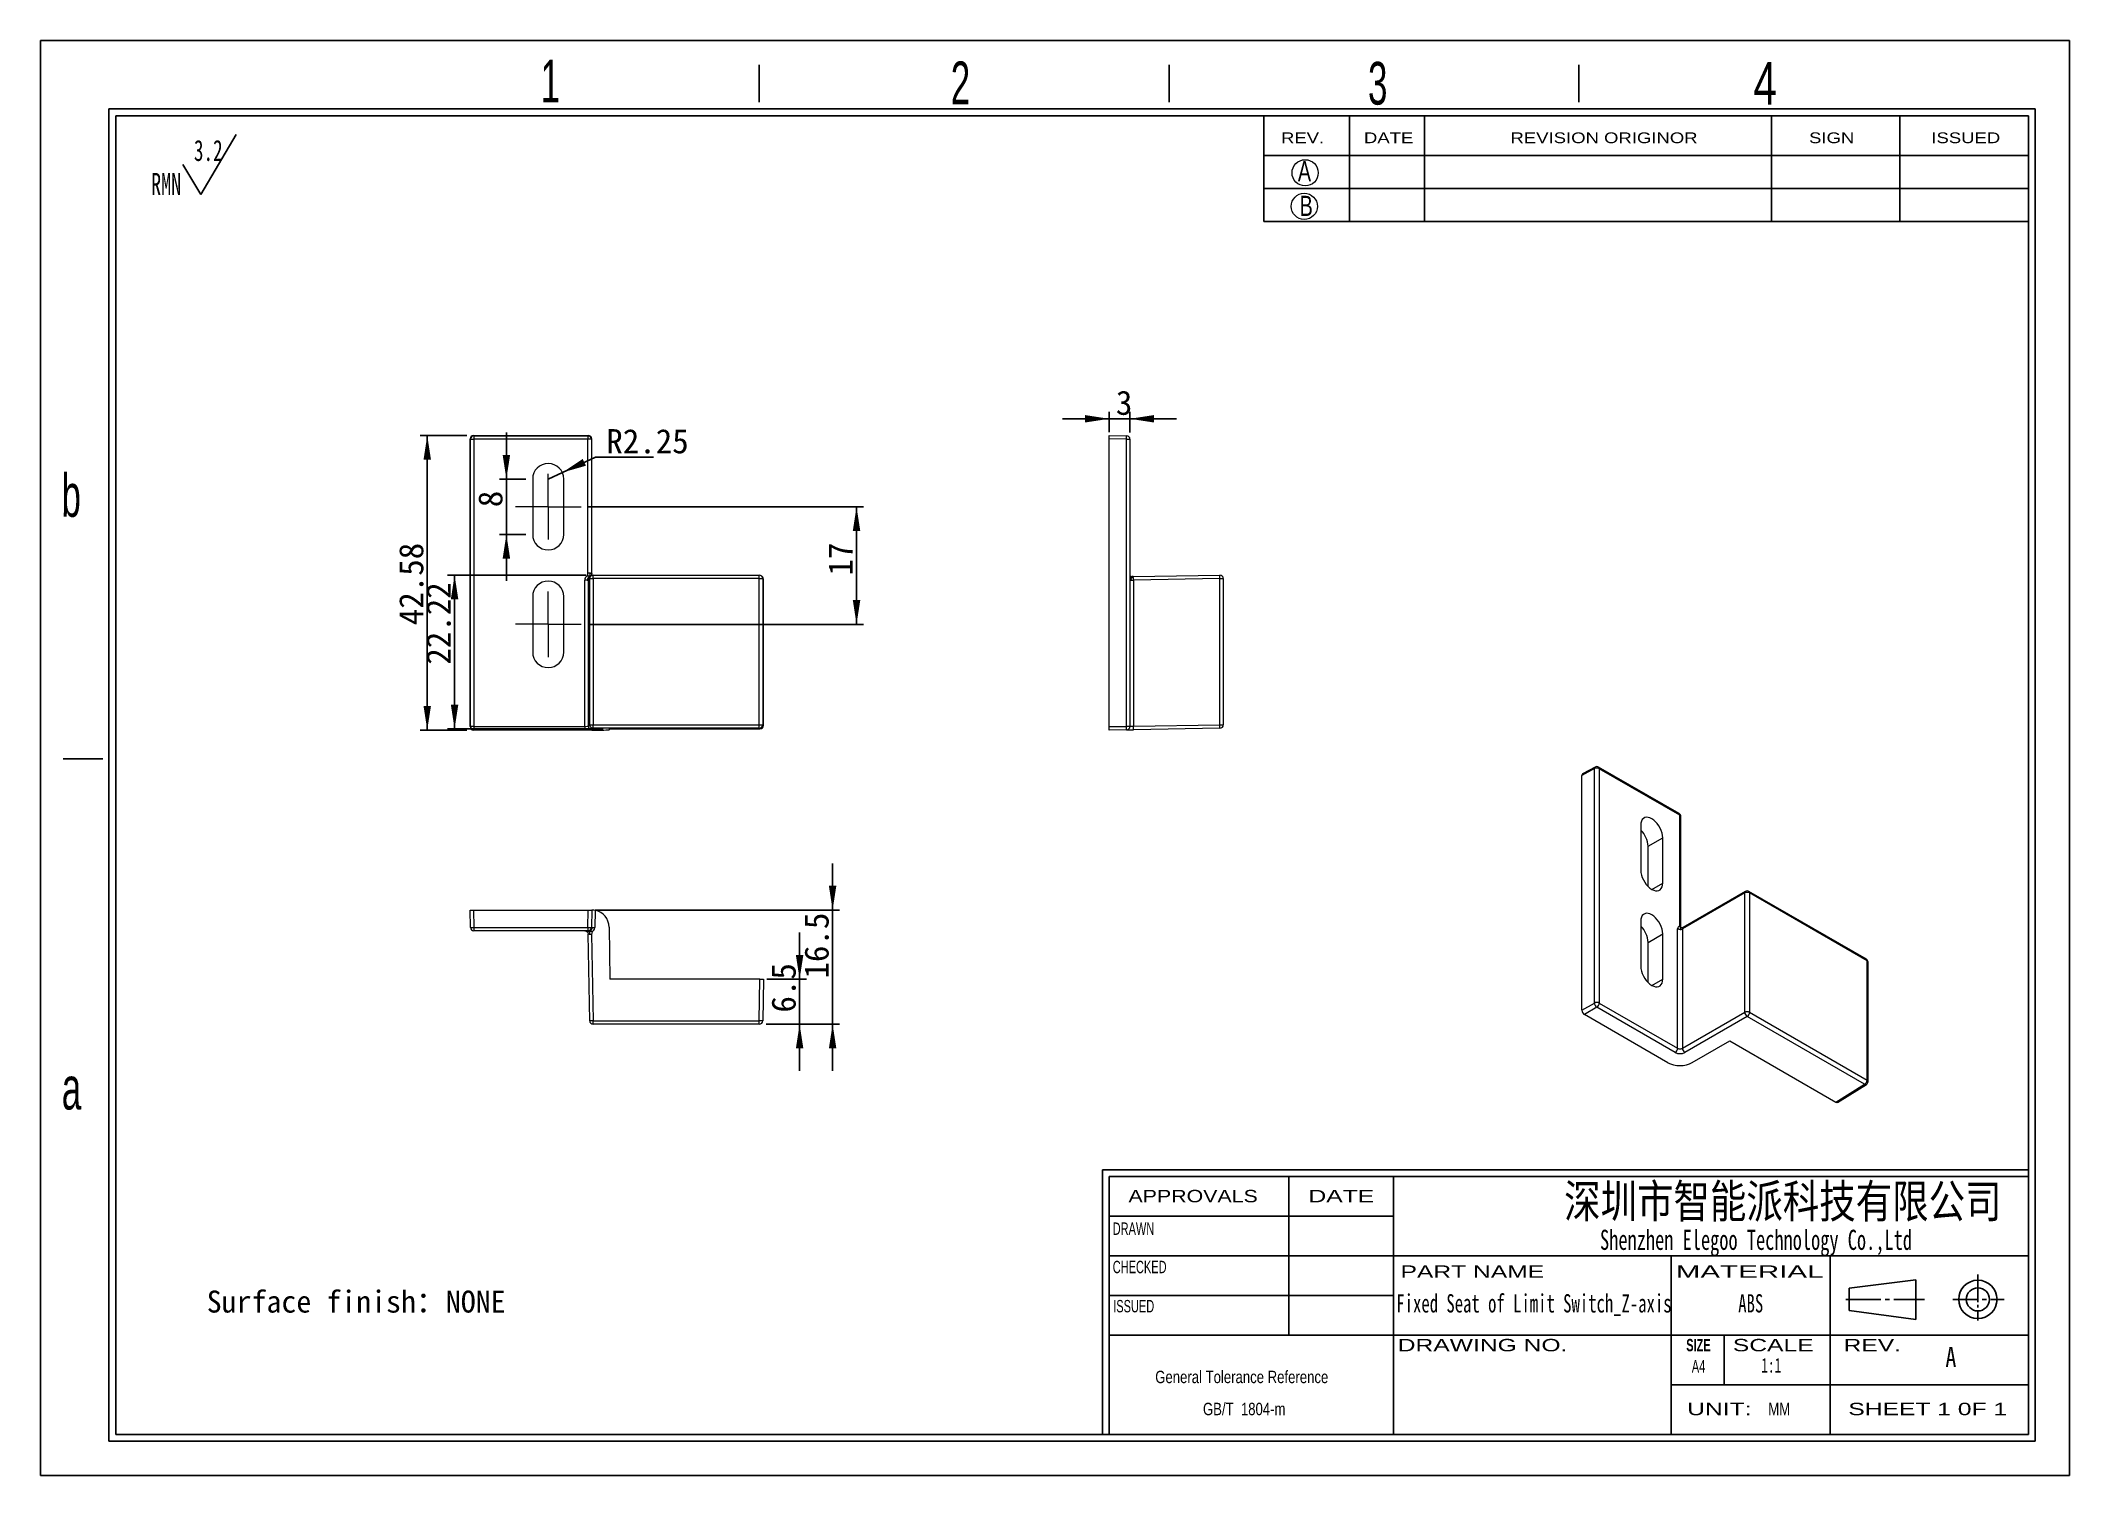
# Model space of a CAD drawing. Header units: millimetres. Extents: x 2 to 295, y 1 to 209.
import ezdxf

# ---------------------------------------------------------------- set-up
doc = ezdxf.new("R2010")
doc.units = ezdxf.units.MM
doc.linetypes.add('CENTER', pattern=[10.16, 6.35, -1.27, 1.27, -1.27])
doc.layers.add('DIM', color=5, linetype='Continuous')
doc.layers.add('SLD-0', color=179, linetype='Continuous')
doc.layers.add('中心线', color=1, linetype='CENTER', lineweight=15)
doc.styles.add('SLDTEXTSTYLE0', font='SIMSUN.TTC', dxfattribs={"width": 0.67})
doc.styles.add('SLDTEXTSTYLE1', font='SIMSUN.TTC', dxfattribs={"width": 0.67})
doc.styles.add('SLDTEXTSTYLE10', font='ARIAL.TTF', dxfattribs={"width": 1.7064})
doc.styles.add('SLDTEXTSTYLE11', font='SIMSUN.TTC', dxfattribs={"width": 0.8, "bigfont": 'bigfont'})
doc.styles.add('SLDTEXTSTYLE12', font='SIMSUN.TTC', dxfattribs={"width": 0.8})
doc.styles.add('SLDTEXTSTYLE13', font='SIMKAI.TTF', dxfattribs={"width": 0.67})
doc.styles.add('SLDTEXTSTYLE14', font='SIMSUN.TTC')
doc.styles.add('SLDTEXTSTYLE2', font='SIMSUN.TTC', dxfattribs={"bigfont": 'bigfont'})
doc.styles.add('SLDTEXTSTYLE3', font='ARIAL.TTF', dxfattribs={"width": 0.63516})
doc.styles.add('SLDTEXTSTYLE4', font='GOTHIC.TTF', dxfattribs={"width": 0.7304})
doc.styles.add('SLDTEXTSTYLE5', font='GOTHIC.TTF', dxfattribs={"width": 0.61171})
doc.styles.add('SLDTEXTSTYLE6', font='ARIALBD.TTF', dxfattribs={"width": 0.63516})
doc.styles.add('SLDTEXTSTYLE7', font='ARIAL.TTF', dxfattribs={"width": 1.422})
doc.styles.add('SLDTEXTSTYLE8', font='ARIAL.TTF', dxfattribs={"width": 0.7584})
doc.styles.add('SLDTEXTSTYLE9', font='ARIAL.TTF', dxfattribs={"width": 1.2324})
doc.dimstyles.new('SLDDIMSTYLE0', dxfattribs={"dimtxt": 3.5, "dimasz": 3.5, "dimexe": 0, "dimexo": 0.0625, "dimgap": 0.875, "dimtad": 2, "dimrnd": 1e-09, "dimzin": 12, "dimdsep": 46, "dimtxsty": 'SLDTEXTSTYLE0', "dimsah": 1, "dimcen": 0.09, "dimadec": 0, "dimazin": 3, "dimtfac": 1, "dimtofl": 0, "dimtmove": 0, "dimatfit": 3, "dimfxl": 0, "dimfrac": 2, "dimtolj": 1, "dimtzin": 12, "dimarcsym": 0})
doc.dimstyles.new('SLDDIMSTYLE1', dxfattribs={"dimtxt": 3.5, "dimasz": 3.5, "dimexe": 0, "dimexo": 0.0625, "dimgap": 0.875, "dimtad": 2, "dimrnd": 1e-09, "dimzin": 12, "dimdsep": 46, "dimtxsty": 'SLDTEXTSTYLE0', "dimsah": 1, "dimcen": 0.09, "dimadec": 0, "dimazin": 3, "dimtfac": 1, "dimtmove": 0, "dimatfit": 0, "dimfxl": 0, "dimfrac": 2, "dimtolj": 1, "dimtzin": 12, "dimarcsym": 0})
doc.dimstyles.new('SLDDIMSTYLE2', dxfattribs={"dimtxt": 3.5, "dimasz": 3.5, "dimexe": 0, "dimexo": 0.0625, "dimgap": 0.875, "dimtad": 0, "dimtih": 1, "dimtoh": 1, "dimrnd": 1e-09, "dimzin": 12, "dimdsep": 46, "dimtxsty": 'SLDTEXTSTYLE0', "dimsah": 1, "dimcen": 0, "dimadec": 0, "dimazin": 3, "dimtfac": 1, "dimtofl": 0, "dimtmove": 0, "dimatfit": 3, "dimfxl": 0, "dimfrac": 2, "dimtolj": 1, "dimtzin": 12, "dimarcsym": 0})

# ---------------------------------------------------------------- blocks, each defined once
blk = doc.blocks.new('SW_NOTE_0')
at = {"layer": 'SLD-0', "color": 0}
for q in [(12.27, 9.26), (4.6, 4.92)]:
    blk.add_line((7.16, 0.59), q, dxfattribs=at)
at = {"layer": 'SLD-0', "color": 0, "attachment_point": 1, "style": 'SLDTEXTSTYLE0'}
for s, insert, char_height in [('3.2', (6.19, 8.45), 3.032), ('RMN', (0, 3.69), 3.175)]:
    blk.add_mtext(s, dxfattribs=dict(at, insert=insert, char_height=char_height))
blk = doc.blocks.new('SW_NOTE_1')
at = {"layer": 'SLD-0', "color": 0, "char_height": 1.7927, "attachment_point": 2, "style": 'SLDTEXTSTYLE8'}
for s, insert in [('General Tolerance Reference ', (13.02, 2.31)), (' GB/T  1804-m', (13.11, -2.32))]:
    blk.add_mtext(s, dxfattribs=dict(at, insert=insert))
blk = doc.blocks.new('_D')
at = {"layer": 'DIM'}
for p, q in [((63.41, 151.59), (56.71, 151.59)), ((57.71, 151.59), (57.71, 109.02)), ((63.41, 109.02), (56.71, 109.02))]:
    blk.add_line(p, q, dxfattribs=at)
for points in [[(57.71, 151.59), (57.17, 148.09), (58.25, 148.09)], [(57.71, 109.02), (58.25, 112.52), (57.17, 112.52)]]:
    blk.add_solid(points, dxfattribs=at)
at = {"layer": 'DIM', "insert": (53.64, 124.18), "char_height": 3.5, "attachment_point": 1, "rotation": 90, "style": 'SLDTEXTSTYLE14'}
blk.add_mtext('42.58', dxfattribs=at)
blk = doc.blocks.new('_D_1')
at = {"layer": 'DIM'}
for p, q in [((80.95, 141.3), (120.77, 141.3)), ((119.77, 141.3), (119.77, 124.3)), ((80.95, 124.3), (120.77, 124.3))]:
    blk.add_line(p, q, dxfattribs=at)
for points in [[(119.77, 141.3), (119.23, 137.8), (120.31, 137.8)], [(119.77, 124.3), (120.31, 127.8), (119.23, 127.8)]]:
    blk.add_solid(points, dxfattribs=at)
at = {"layer": 'DIM', "insert": (115.7, 131.36), "char_height": 3.5, "attachment_point": 1, "rotation": 90, "style": 'SLDTEXTSTYLE14'}
blk.add_mtext('17', dxfattribs=at)
blk = doc.blocks.new('_D_2')
at = {"layer": 'DIM'}
for p, q in [((80.69, 131.42), (60.66, 131.42)), ((61.66, 131.42), (61.66, 109.19)), ((83.12, 109.19), (60.66, 109.19))]:
    blk.add_line(p, q, dxfattribs=at)
for points in [[(61.66, 131.42), (61.12, 127.92), (62.2, 127.92)], [(61.66, 109.19), (62.2, 112.69), (61.12, 112.69)]]:
    blk.add_solid(points, dxfattribs=at)
at = {"layer": 'DIM', "insert": (57.59, 118.47), "char_height": 3.5, "attachment_point": 1, "rotation": 90, "style": 'SLDTEXTSTYLE14'}
blk.add_mtext('22.22', dxfattribs=at)
blk = doc.blocks.new('_D_3')
at = {"layer": 'DIM'}
for p, q in [((77.24, 146.25), (82.01, 148.45)), ((82.01, 148.45), (90.4, 148.45)), ((75.2, 145.3), (77.24, 146.25))]:
    blk.add_line(p, q, dxfattribs=at)
blk.add_solid([(77.24, 146.25), (80.65, 147.23), (80.19, 148.2)], dxfattribs=at)
at = {"layer": 'DIM', "insert": (83.6, 152.52), "char_height": 3.5, "attachment_point": 1, "style": 'SLDTEXTSTYLE14'}
blk.add_mtext('R2.25', dxfattribs=at)
blk = doc.blocks.new('_D_4')
at = {"layer": 'DIM'}
for p, q in [((69.15, 145.3), (69.15, 152.03)), ((71.95, 145.3), (68.15, 145.3)), ((69.15, 145.3), (69.15, 137.3)), ((71.95, 137.3), (68.15, 137.3)), ((69.15, 137.3), (69.15, 130.57))]:
    blk.add_line(p, q, dxfattribs=at)
for points in [[(69.15, 145.3), (69.69, 148.8), (68.61, 148.8)], [(69.15, 137.3), (68.61, 133.8), (69.69, 133.8)]]:
    blk.add_solid(points, dxfattribs=at)
at = {"layer": 'DIM', "insert": (65.08, 141.23), "char_height": 3.5, "attachment_point": 1, "rotation": 90, "style": 'SLDTEXTSTYLE14'}
blk.add_mtext('8', dxfattribs=at)
blk = doc.blocks.new('SW_CENTERMARKSYMBOL_0')
at = {"layer": '中心线', "color": 0}
for p, q in [((0, 2.5), (0, 4.75)), ((0, 0), (-2.5, 0)), ((0, 0), (0, 2.5)), ((0, 0), (0, -2.5)), ((0, 0), (2.5, 0)), ((2.5, 0), (4.75, 0)), ((-2.5, 0), (-4.75, 0)), ((0, -2.5), (0, -4.75))]:
    blk.add_line(p, q, dxfattribs=at)
blk = doc.blocks.new('SW_CENTERMARKSYMBOL_1')
at = {"layer": '中心线', "color": 0}
for p, q in [((0, 2.5), (0, 4.75)), ((0, 0), (-2.5, 0)), ((0, 0), (0, 2.5)), ((0, 0), (0, -2.5)), ((0, 0), (2.5, 0)), ((2.5, 0), (4.75, 0)), ((-2.5, 0), (-4.75, 0)), ((0, -2.5), (0, -4.75))]:
    blk.add_line(p, q, dxfattribs=at)
blk = doc.blocks.new('SW_CENTERMARKSYMBOL_2')
at = {"layer": '中心线', "color": 0}
for p, q in [((0, 2.5), (0, 4.75)), ((0, 0), (-2.5, 0)), ((0, 0), (0, 2.5)), ((0, 0), (0, -2.5)), ((0, 0), (2.5, 0)), ((2.5, 0), (4.75, 0)), ((-2.5, 0), (-4.75, 0)), ((0, -2.5), (0, -4.75))]:
    blk.add_line(p, q, dxfattribs=at)
blk = doc.blocks.new('SW_CENTERMARKSYMBOL_3')
at = {"layer": '中心线', "color": 0}
for p, q in [((0, 2.5), (0, 4.75)), ((0, 0), (-2.5, 0)), ((0, 0), (0, 2.5)), ((0, 0), (0, -2.5)), ((0, 0), (2.5, 0)), ((2.5, 0), (4.75, 0)), ((-2.5, 0), (-4.75, 0)), ((0, -2.5), (0, -4.75))]:
    blk.add_line(p, q, dxfattribs=at)
blk = doc.blocks.new('_D_5')
at = {"layer": 'DIM'}
for p, q in [((156.29, 154.01), (149.56, 154.01)), ((156.29, 152.09), (156.29, 155.01)), ((159.29, 154.01), (156.29, 154.01)), ((159.29, 152.05), (159.29, 155.01)), ((159.29, 154.01), (166.02, 154.01))]:
    blk.add_line(p, q, dxfattribs=at)
for points in [[(156.29, 154.01), (152.79, 154.55), (152.79, 153.47)], [(159.29, 154.01), (162.79, 153.47), (162.79, 154.55)]]:
    blk.add_solid(points, dxfattribs=at)
at = {"layer": 'DIM', "insert": (157.26, 158.08), "char_height": 3.5, "attachment_point": 1, "style": 'SLDTEXTSTYLE14'}
blk.add_mtext('3', dxfattribs=at)
blk = doc.blocks.new('_D_6')
at = {"layer": 'DIM'}
for p, q in [((116.31, 83.01), (116.31, 89.74)), ((81.99, 83.01), (117.31, 83.01)), ((116.31, 83.01), (116.31, 66.51)), ((106.71, 66.51), (117.31, 66.51)), ((116.31, 66.51), (116.31, 59.78))]:
    blk.add_line(p, q, dxfattribs=at)
for points in [[(116.31, 83.01), (116.85, 86.51), (115.77, 86.51)], [(116.31, 66.51), (115.77, 63.01), (116.85, 63.01)]]:
    blk.add_solid(points, dxfattribs=at)
at = {"layer": 'DIM', "insert": (112.24, 73.11), "char_height": 3.5, "attachment_point": 1, "rotation": 90, "style": 'SLDTEXTSTYLE14'}
blk.add_mtext('16.5', dxfattribs=at)
blk = doc.blocks.new('_D_7')
at = {"layer": 'DIM'}
for p, q in [((111.54, 73.01), (111.54, 79.74)), ((106.81, 73.01), (112.54, 73.01)), ((111.54, 66.51), (111.54, 73.01)), ((106.71, 66.51), (112.54, 66.51)), ((111.54, 66.51), (111.54, 59.78))]:
    blk.add_line(p, q, dxfattribs=at)
for points in [[(111.54, 73.01), (112.08, 76.51), (111, 76.51)], [(111.54, 66.51), (111, 63.01), (112.08, 63.01)]]:
    blk.add_solid(points, dxfattribs=at)
at = {"layer": 'DIM', "insert": (107.47, 68.19), "char_height": 3.5, "attachment_point": 1, "rotation": 90, "style": 'SLDTEXTSTYLE14'}
blk.add_mtext('6.5', dxfattribs=at)

msp = doc.modelspace()

# ---------------------------------------------------------------- linework, layer by layer
at = {"color": 7, "linetype": 'Continuous', "lineweight": 15}
for p, q in [((63.956, 151.048), (63.912, 151.092)), ((63.912, 109.516), (63.912, 151.092)), ((63.956, 151.048), (64.456, 151.048)), ((63.956, 109.56), (63.956, 151.048)), ((64.412, 151.592), (64.456, 151.548)), ((64.412, 151.592), (80.988, 151.592)), ((64.456, 151.548), (80.944, 151.548)), ((64.456, 151.548), (64.456, 151.048)), ((64.456, 151.048), (64.456, 109.56)), ((80.944, 151.048), (64.456, 151.048)), ((80.944, 151.548), (80.988, 151.592)), ((80.944, 151.548), (80.944, 151.048)), ((80.944, 131.68), (80.944, 151.048)), ((81.444, 151.048), (80.944, 151.048)), ((81.488, 151.092), (81.444, 151.048)), ((81.444, 151.048), (81.444, 131.68)), ((81.488, 131.636), (81.488, 151.092)), ((156.293, 151.592), (158.802, 151.548)), ((156.293, 151.092), (156.293, 151.592)), ((158.802, 151.048), (156.293, 151.092)), ((156.293, 109.516), (156.293, 151.092)), ((158.802, 109.56), (158.802, 151.048)), ((158.802, 151.048), (159.293, 151.048)), ((159.293, 151.048), (159.293, 109.56)), ((72.95, 145.304), (72.95, 137.304)), ((77.45, 137.304), (77.45, 145.304)), ((80.473, 109.56), (80.473, 130.697)), ((81.191, 130.915), (80.973, 130.697)), ((80.973, 130.697), (80.973, 109.577)), ((81.338, 131.269), (81.119, 131.05)), ((81.191, 109.795), (81.191, 130.915)), ((81.191, 130.915), (81.691, 130.915)), ((81.444, 131.68), (81.488, 131.636)), ((81.691, 130.915), (81.691, 131.415)), ((81.691, 131.415), (105.709, 131.415)), ((81.691, 130.915), (81.691, 109.795)), ((105.709, 130.915), (81.691, 130.915)), ((105.709, 130.915), (105.709, 131.415)), ((105.709, 109.795), (105.709, 130.915)), ((105.709, 130.915), (106.208, 130.915)), ((106.167, 131.164), (106.062, 131.269)), ((106.208, 130.915), (106.208, 109.795)), ((106.313, 130.81), (106.208, 130.915)), ((106.313, 109.691), (106.313, 130.81)), ((159.339, 131.234), (159.337, 131.235)), ((159.375, 131.196), (159.373, 131.193)), ((159.383, 131.196), (159.375, 131.197)), ((159.767, 131.197), (172.285, 131.415)), ((172.302, 130.915), (159.785, 130.697)), ((159.785, 130.697), (159.785, 109.577)), ((172.302, 109.795), (172.302, 130.915)), ((172.302, 130.915), (172.793, 130.915)), ((172.793, 130.915), (172.793, 109.795)), ((72.95, 128.304), (72.95, 120.304)), ((77.45, 120.304), (77.45, 128.304)), ((63.912, 109.516), (63.956, 109.56)), ((64.456, 109.56), (63.956, 109.56)), ((64.456, 109.06), (64.412, 109.016)), ((81.49, 109.016), (64.412, 109.016)), ((64.456, 109.56), (80.473, 109.56)), ((64.456, 109.56), (64.456, 109.06)), ((80.473, 109.06), (64.456, 109.06)), ((80.473, 109.56), (80.473, 109.06)), ((80.973, 109.577), (81.191, 109.795)), ((81.191, 109.795), (81.691, 109.795)), ((81.691, 109.296), (81.473, 109.077)), ((81.691, 109.795), (105.709, 109.795)), ((81.691, 109.296), (81.691, 109.795)), ((105.709, 109.296), (81.691, 109.296)), ((83.99, 109.059), (84.121, 109.191)), ((84.121, 109.191), (105.813, 109.191)), ((105.709, 109.296), (105.709, 109.795)), ((105.709, 109.795), (106.208, 109.795)), ((105.813, 109.191), (105.709, 109.296)), ((106.208, 109.795), (106.313, 109.691)), ((156.293, 109.516), (158.802, 109.56)), ((156.293, 109.016), (156.293, 109.516)), ((158.802, 109.06), (156.293, 109.016)), ((159.293, 109.56), (158.802, 109.56)), ((159.785, 109.577), (172.302, 109.795)), ((172.302, 109.296), (159.785, 109.077)), ((172.302, 109.795), (172.793, 109.795)), ((226.436, 103.445), (224.631, 102.475)), ((226.546, 103.678), (224.739, 102.706)), ((226.436, 69.568), (226.436, 103.445)), ((238.692, 96.94), (227.033, 103.671)), ((227.137, 103.442), (227.137, 69.565)), ((238.796, 96.711), (227.137, 103.442)), ((224.631, 68.526), (224.631, 102.475)), ((233.143, 95.284), (233.143, 88.752)), ((238.796, 80.896), (238.796, 96.711)), ((238.942, 80.693), (238.942, 96.507)), ((234.204, 92.223), (236.325, 93.447)), ((234.204, 86.407), (234.204, 92.223)), ((236.325, 86.915), (236.325, 93.447)), ((248.169, 85.481), (239.164, 80.282)), ((248.267, 85.706), (239.262, 80.508)), ((248.169, 68.236), (248.169, 85.481)), ((265.749, 75.902), (248.767, 85.706)), ((248.87, 85.477), (248.87, 68.232)), ((265.853, 75.673), (248.87, 85.477)), ((63.956, 80.5), (63.912, 83.009)), ((63.912, 83.009), (64.412, 83.009)), ((64.412, 83.009), (64.456, 80.5)), ((64.412, 83.009), (80.988, 83.009)), ((80.944, 80.5), (80.988, 83.009)), ((80.988, 83.009), (81.488, 83.009)), ((81.488, 83.009), (81.444, 80.5)), ((81.488, 83.009), (81.49, 83.009)), ((81.987, 82.959), (81.944, 80.483)), ((64.456, 80.5), (80.944, 80.5)), ((64.456, 80.5), (64.456, 80.009)), ((80.944, 80.009), (64.456, 80.009)), ((80.787, 79.898), (80.849, 79.849)), ((80.944, 80.5), (80.944, 80.009)), ((81.191, 67), (80.973, 79.518)), ((81.473, 79.535), (81.691, 67.018)), ((83.99, 80.552), (84.121, 73.009)), ((233.143, 81.403), (233.143, 74.871)), ((234.204, 78.341), (236.325, 79.566)), ((236.325, 73.034), (236.325, 79.566)), ((238.463, 63.026), (238.463, 80.286)), ((239.164, 80.282), (239.164, 63.037)), ((234.204, 72.526), (234.204, 78.341)), ((265.853, 58.428), (265.853, 75.673)), ((265.999, 58.224), (265.999, 75.469)), ((105.813, 73.009), (84.121, 73.009)), ((105.709, 67.018), (105.813, 73.009)), ((105.813, 73.009), (106.313, 73.009)), ((106.313, 73.009), (106.208, 67)), ((224.631, 68.526), (226.436, 69.568)), ((226.789, 68.956), (224.984, 67.914)), ((237.061, 60.943), (224.984, 67.914)), ((238.115, 62.418), (226.789, 68.956)), ((227.137, 69.565), (238.463, 63.026)), ((239.164, 63.037), (248.169, 68.236)), ((248.523, 67.624), (239.517, 62.425)), ((265.506, 57.82), (248.523, 67.624)), ((248.87, 68.232), (265.853, 58.428)), ((81.691, 66.509), (81.691, 67.018)), ((81.691, 67.018), (105.709, 67.018)), ((105.709, 66.509), (81.691, 66.509)), ((105.709, 66.509), (105.709, 67.018)), ((240.565, 60.96), (245.992, 64.093)), ((245.992, 64.093), (261.331, 55.238)), ((261.331, 55.238), (265.506, 57.82)), ((261.585, 55.216), (265.762, 57.799))]:
    msp.add_line(p, q, dxfattribs=at)
at = {"color": 8, "linetype": 'Continuous', "lineweight": 15}
for p, q in [((81.296, 131.227), (81.207, 131.235)), ((234.734, 85.996), (236.325, 86.915)), ((239.262, 80.508), (239.285, 80.516)), ((234.734, 72.115), (236.325, 73.034))]:
    msp.add_line(p, q, dxfattribs=at)
at = {"color": 7, "linetype": 'Continuous', "lineweight": 15, "flags": 128}
for points in [[(158.802, 109.06), (158.821, 109.06), (158.877, 109.061), (158.967, 109.063), (159.089, 109.065), (159.238, 109.067), (159.407, 109.07), (159.592, 109.074), (159.785, 109.077)], [(159.293, 109.56), (159.303, 109.56), (159.331, 109.561), (159.376, 109.563), (159.437, 109.565), (159.511, 109.567), (159.596, 109.57), (159.688, 109.574), (159.785, 109.577)], [(236.325, 93.447), (236.301, 93.78), (236.229, 94.131), (236.112, 94.489), (235.953, 94.843), (235.757, 95.183), (235.53, 95.497), (235.278, 95.778), (235.01, 96.015), (234.734, 96.203), (234.458, 96.334), (234.19, 96.406), (233.939, 96.416), (233.711, 96.363), (233.515, 96.25), (233.356, 96.08), (233.239, 95.857), (233.167, 95.589), (233.143, 95.284)], [(233.143, 88.752), (233.167, 88.419), (233.239, 88.068), (233.356, 87.71), (233.515, 87.356), (233.711, 87.016), (233.939, 86.701), (234.19, 86.421), (234.458, 86.183), (234.734, 85.996), (235.01, 85.864), (235.278, 85.793), (235.53, 85.783), (235.757, 85.836), (235.953, 85.949), (236.112, 86.119), (236.229, 86.342), (236.301, 86.61), (236.325, 86.915)], [(236.325, 79.566), (236.301, 79.899), (236.229, 80.25), (236.112, 80.608), (235.953, 80.962), (235.757, 81.301), (235.53, 81.616), (235.278, 81.897), (235.01, 82.134), (234.734, 82.322), (234.458, 82.453), (234.19, 82.525), (233.939, 82.535), (233.711, 82.482), (233.515, 82.369), (233.356, 82.198), (233.239, 81.976), (233.167, 81.708), (233.143, 81.403)], [(233.143, 74.871), (233.167, 74.538), (233.239, 74.187), (233.356, 73.829), (233.515, 73.475), (233.711, 73.135), (233.939, 72.82), (234.19, 72.54), (234.458, 72.302), (234.734, 72.115), (235.01, 71.983), (235.278, 71.912), (235.53, 71.902), (235.757, 71.954), (235.953, 72.068), (236.112, 72.238), (236.229, 72.461), (236.301, 72.729), (236.325, 73.034)]]:
    msp.add_lwpolyline(points, dxfattribs=at)
at = {"color": 7, "linetype": 'Continuous', "lineweight": 15}
for centre, radius, start, end in [((64.456, 151.048), 0.5, 90.02064, 179.97957), ((80.944, 151.048), 0.5, 0.0206, 89.9794), ((151.638, 151.298), 7.168, 358.00159, 1.99841), ((158.793, 151.048), 0.5, 0, 89), ((75.2, 145.304), 2.25, 0, 180), ((75.2, 137.304), 2.25, 180, 0), ((75.2, 128.304), 2.25, 0, 180), ((81.691, 130.915), 0.5, 90, 135), ((105.709, 130.915), 0.5, 45, 90), ((165.128, 130.915), 7.174, 0.00138, 3.99741), ((172.293, 130.915), 0.5, 0, 91), ((75.2, 120.304), 2.25, 180, 0), ((64.456, 109.56), 0.5, 180.02049, 269.9794), ((81.473, 109.577), 0.5, 180.02067, 269.97944), ((81.691, 109.796), 0.5, 180.02058, 269.97932), ((105.708, 109.796), 0.5, 270.02052, 359.97946), ((151.638, 109.31), 7.168, 358.00159, 1.99841), ((158.793, 109.56), 0.5, 271, 0), ((152.621, 109.327), 7.168, 358.00159, 1.99841), ((165.138, 109.545), 7.168, 358.00165, 1.99835), ((172.293, 109.795), 0.5, 271, 0), ((226.783, 102.758), 0.77, 62.65648, 116.76622), ((226.783, 103.238), 0.5, 60.00269, 118.26557), ((238.442, 96.507), 0.5, 0, 60.00269), ((230.671, 92.037), 3.537, 3.01422, 45.67102), ((248.516, 84.793), 0.77, 62.65648, 116.76622), ((248.517, 85.273), 0.5, 60.00269, 119.99745), ((81.49, 80.509), 2.5, 1, 78.52837), ((64.206, 87.664), 7.168, 268.00159, 271.99841), ((64.456, 80.509), 0.5, 181, 270), ((81.194, 87.664), 7.168, 268.00159, 271.99841), ((80.944, 80.509), 0.5, 270, 359), ((230.671, 78.155), 3.537, 3.01422, 45.67102), ((265.499, 75.469), 0.5, 360, 60.00269), ((226.783, 68.88), 0.77, 62.65648, 116.76622), ((227.227, 69.617), 0.793, 183.52223, 236.47777), ((226.367, 69.6), 0.77, 303.22971, 357.34769), ((248.516, 67.548), 0.77, 62.65648, 116.76622), ((248.961, 68.285), 0.793, 183.52223, 236.47777), ((248.101, 68.268), 0.77, 303.22971, 357.34769), ((81.691, 59.843), 7.174, 90.00147, 93.99732), ((81.691, 67.009), 0.5, 181, 270), ((105.708, 59.843), 7.174, 86.00268, 89.99854), ((105.709, 67.009), 0.5, 270, 359), ((237.693, 63.062), 0.77, 303.22971, 357.34769), ((239.955, 63.086), 0.793, 183.52223, 236.47777), ((265.083, 58.464), 0.77, 303.22971, 357.34769), ((265.499, 58.224), 0.5, 301.72906, 0)]:
    msp.add_arc(centre, radius, start, end, dxfattribs=at)
at = {"color": 8, "linetype": 'Continuous', "lineweight": 15}
for centre, radius, start, end in [((81.691, 130.915), 0.5, 135.00138, 180.0197), ((105.709, 130.915), 0.5, 359.98043, 44.99851), ((226.685, 103.47), 0.251, 123.65664, 185.53018), ((226.891, 103.469), 0.247, 353.76303, 54.92479), ((238.55, 96.738), 0.247, 353.76303, 54.92479), ((238.696, 96.485), 0.247, 5.07867, 66.24147), ((248.397, 85.516), 0.231, 124.52078, 188.75926), ((248.62, 85.502), 0.251, 354.31775, 54.37007), ((265.603, 75.698), 0.251, 354.31775, 54.37007), ((265.76, 75.452), 0.24, 4.12934, 67.1908), ((265.65, 58.015), 0.244, 233.48924, 297.32586), ((265.76, 58.207), 0.24, 4.12934, 67.1908)]:
    msp.add_arc(centre, radius, start, end, dxfattribs=at)
at = {"color": 7, "linetype": 'Continuous', "lineweight": 15}
for centre, major_axis, ratio, start_param, end_param in [((64.412, 151.092), (0.354, -0.354), 0.9996955, 2.3563468, 3.9268385), ((80.988, 151.092), (0.354, 0.354), 0.9996955, 5.4979394, 7.0684312), ((81.988, 131.636), (-0.354, 0.354), 0.9996955, 0.7852459, 0.8780046), ((105.813, 130.81), (0.354, -0.354), 0.9996955, 0.7852459, 1.5707963), ((64.412, 109.516), (0.354, 0.354), 0.9996955, 2.3563468, 3.9268385), ((80.473, 109.577), (0.5, 0), 0.0349101, 4.712389, 6.265732), ((80.473, 109.077), (1, 0), 0.0174551, 4.712389, 6.265732), ((81.49, 109.06), (2.5, 0), 0.0174551, 4.712389, 6.265732), ((105.813, 109.691), (-0.354, 0.354), 0.9996955, 2.3563468, 3.9268385), ((224.985, 102.271), (-0.25, 0.433), 0.5772057, 6.2657359, 7.0685124), ((224.985, 68.322), (-0.25, 0.433), 0.5775574, 0.7856318, 2.3561235), ((238.822, 62.84), (1, 0.015), 0.5872749, 3.9179556, 5.4712987), ((238.816, 63.245), (0.5, 0.016), 0.5970671, 3.9082847, 5.4616278), ((238.828, 61.999), (2.5, 0.038), 0.5872749, 3.9179556, 5.4712987), ((261.331, 55.647), (-0.25, 0.433), 0.5772057, 2.356428, 3.159042)]:
    msp.add_ellipse(centre, major_axis=major_axis, ratio=ratio, start_param=start_param, end_param=end_param, dxfattribs=at)
for points, knots in [([(80.795, 131.286), (80.769, 131.254), (80.736, 131.225), (80.666, 131.16), (80.629, 131.125), (80.528, 130.997), (80.473, 130.881), (80.473, 130.697)], [0, 0, 0, 0, 0.25, 0.25, 0.5, 0.5, 1, 1, 1, 1]), ([(80.823, 130.695), (80.8, 130.695), (80.775, 130.695), (80.721, 130.696), (80.692, 130.696), (80.602, 130.696), (80.538, 130.697), (80.473, 130.697)], [0, 0, 0, 0, 0.25, 0.25, 0.5, 0.5, 1, 1, 1, 1]), ([(80.795, 131.286), (80.847, 131.349), (80.884, 131.414), (80.933, 131.546), (80.944, 131.613), (80.944, 131.68)], [0, 0, 0, 0, 0.5, 0.5, 1, 1, 1, 1]), ([(81.207, 131.235), (81.169, 131.237), (81.134, 131.237), (81.064, 131.24), (81.03, 131.242), (80.931, 131.26), (80.863, 131.274), (80.795, 131.286)], [0, 0, 0, 0, 0.25, 0.25, 0.5, 0.5, 1, 1, 1, 1]), ([(81.207, 131.235), (81.163, 131.21), (81.121, 131.179), (81.041, 131.106), (81.003, 131.063), (80.901, 130.914), (80.852, 130.807), (80.823, 130.695)], [0, 0, 0, 0, 0.25, 0.25, 0.5, 0.5, 1, 1, 1, 1]), ([(80.823, 130.695), (80.87, 130.695), (80.907, 130.695), (80.958, 130.695), (80.972, 130.696), (80.973, 130.697)], [0, 0, 0, 0, 0.5, 0.5, 1, 1, 1, 1]), ([(81.295, 131.682), (81.272, 131.681), (81.246, 131.681), (81.192, 131.681), (81.163, 131.681), (81.074, 131.68), (81.009, 131.68), (80.944, 131.68)], [0, 0, 0, 0, 0.25, 0.25, 0.5, 0.5, 1, 1, 1, 1]), ([(81.119, 131.05), (81.096, 131.027), (81.075, 131.002), (81.039, 130.947), (81.023, 130.918), (80.986, 130.828), (80.973, 130.762), (80.973, 130.697)], [0, 0, 0, 0, 0.25, 0.25, 0.5, 0.5, 1, 1, 1, 1]), ([(81.207, 131.235), (81.194, 131.18), (81.186, 131.139), (81.155, 131.09), (81.143, 131.074), (81.119, 131.05)], [0, 0, 0, 0, 0.5, 0.5, 1, 1, 1, 1]), ([(81.207, 131.235), (81.219, 131.29), (81.227, 131.362), (81.258, 131.535), (81.27, 131.59), (81.295, 131.682)], [0, 0, 0, 0, 0.5, 0.5, 1, 1, 1, 1]), ([(81.295, 131.682), (81.318, 131.682), (81.339, 131.682), (81.375, 131.682), (81.391, 131.682), (81.429, 131.682), (81.443, 131.681), (81.444, 131.68)], [0, 0, 0, 0, 0.25, 0.25, 0.5, 0.5, 1, 1, 1, 1]), ([(81.558, 131.387), (81.536, 131.429), (81.502, 131.494), (81.493, 131.565), (81.49, 131.59)], [0, 0, 0, 0, 0.6560068, 1, 1, 1, 1]), ([(159.338, 131.235), (159.336, 131.237), (159.334, 131.237), (159.328, 131.24), (159.324, 131.242), (159.301, 131.26), (159.293, 131.274), (159.293, 131.286)], [0, 0, 0, 0, 0.25, 0.25, 0.5, 0.5, 1, 1, 1, 1]), ([(159.437, 130.695), (159.414, 130.695), (159.394, 130.695), (159.358, 130.696), (159.343, 130.696), (159.306, 130.696), (159.293, 130.697), (159.293, 130.697)], [0, 0, 0, 0, 0.25, 0.25, 0.5, 0.5, 1, 1, 1, 1]), ([(159.338, 131.235), (159.364, 131.21), (159.384, 131.179), (159.419, 131.106), (159.432, 131.063), (159.467, 130.914), (159.465, 130.807), (159.437, 130.695)], [0, 0, 0, 0, 0.25, 0.25, 0.5, 0.5, 1, 1, 1, 1]), ([(159.338, 131.235), (159.393, 131.18), (159.465, 131.139), (159.634, 131.09), (159.688, 131.074), (159.778, 131.05)], [0, 0, 0, 0, 0.5, 0.5, 1, 1, 1, 1]), ([(159.767, 131.197), (159.716, 131.196), (159.644, 131.195), (159.547, 131.192), (159.47, 131.19), (159.389, 131.203), (159.356, 131.224), (159.339, 131.234)], [0, 0, 0, 0, 0.269985, 0.3838891, 0.5048842, 0.757377, 1, 1, 1, 1]), ([(159.437, 130.695), (159.482, 130.695), (159.537, 130.695), (159.656, 130.695), (159.72, 130.696), (159.785, 130.697)], [0, 0, 0, 0, 0.5, 0.5, 1, 1, 1, 1]), ([(159.778, 131.05), (159.777, 131.073), (159.776, 131.094), (159.774, 131.131), (159.773, 131.146), (159.77, 131.184), (159.768, 131.197), (159.767, 131.197)], [0, 0, 0, 0, 0.25, 0.25, 0.5, 0.5, 1, 1, 1, 1]), ([(159.778, 131.05), (159.779, 131.027), (159.78, 131.002), (159.781, 130.947), (159.782, 130.918), (159.784, 130.828), (159.785, 130.762), (159.785, 130.697)], [0, 0, 0, 0, 0.25, 0.25, 0.5, 0.5, 1, 1, 1, 1]), ([(81.987, 82.959), (81.865, 82.984), (81.743, 82.998), (81.561, 83.009), (81.502, 83.009), (81.49, 83.009)], [0, 0, 0, 0, 0.5, 0.5, 1, 1, 1, 1]), ([(80.473, 80.009), (80.505, 80.007), (80.57, 80.003), (80.663, 79.974), (80.741, 79.935), (80.781, 79.9), (80.798, 79.886)], [0, 0, 0, 0, 0.27329142, 0.54659045, 0.81988584, 1, 1, 1, 1]), ([(81.207, 79.964), (81.169, 79.966), (81.134, 79.968), (81.064, 79.974), (81.03, 79.978), (80.931, 80.001), (80.863, 80.009), (80.795, 80.009)], [0, 0, 0, 0, 0.25, 0.25, 0.5, 0.5, 1, 1, 1, 1]), ([(81.207, 79.964), (81.163, 79.939), (81.121, 79.918), (81.041, 79.883), (81.003, 79.87), (80.901, 79.835), (80.852, 79.837), (80.823, 79.865)], [0, 0, 0, 0, 0.25, 0.25, 0.5, 0.5, 1, 1, 1, 1]), ([(80.823, 79.865), (80.87, 79.82), (80.907, 79.766), (80.958, 79.647), (80.972, 79.582), (80.973, 79.518)], [0, 0, 0, 0, 0.5, 0.5, 1, 1, 1, 1]), ([(81.119, 79.525), (81.096, 79.524), (81.075, 79.523), (81.039, 79.521), (81.023, 79.52), (80.986, 79.518), (80.973, 79.518), (80.973, 79.518)], [0, 0, 0, 0, 0.25, 0.25, 0.5, 0.5, 1, 1, 1, 1]), ([(81.207, 79.964), (81.194, 79.909), (81.186, 79.837), (81.155, 79.668), (81.143, 79.614), (81.119, 79.525)], [0, 0, 0, 0, 0.5, 0.5, 1, 1, 1, 1]), ([(81.119, 79.525), (81.142, 79.525), (81.168, 79.526), (81.222, 79.528), (81.251, 79.529), (81.342, 79.532), (81.407, 79.534), (81.473, 79.535)], [0, 0, 0, 0, 0.25, 0.25, 0.5, 0.5, 1, 1, 1, 1]), ([(81.207, 79.964), (81.25, 79.99), (81.292, 80.021), (81.372, 80.094), (81.41, 80.136), (81.513, 80.28), (81.562, 80.385), (81.591, 80.493)], [0, 0, 0, 0, 0.25, 0.25, 0.5, 0.5, 1, 1, 1, 1]), ([(81.207, 79.964), (81.219, 80.02), (81.227, 80.062), (81.258, 80.111), (81.27, 80.128), (81.295, 80.152)], [0, 0, 0, 0, 0.5, 0.5, 1, 1, 1, 1]), ([(81.207, 79.964), (81.244, 79.962), (81.279, 79.963), (81.349, 79.961), (81.382, 79.959), (81.482, 79.942), (81.549, 79.929), (81.616, 79.918)], [0, 0, 0, 0, 0.25, 0.25, 0.5, 0.5, 1, 1, 1, 1]), ([(81.616, 79.918), (81.565, 79.858), (81.528, 79.796), (81.482, 79.667), (81.472, 79.601), (81.473, 79.535)], [0, 0, 0, 0, 0.5, 0.5, 1, 1, 1, 1]), ([(81.616, 79.918), (81.642, 79.947), (81.675, 79.974), (81.745, 80.034), (81.782, 80.066), (81.884, 80.187), (81.941, 80.299), (81.944, 80.483)], [0, 0, 0, 0, 0.25, 0.25, 0.5, 0.5, 1, 1, 1, 1]), ([(238.69, 80.635), (238.672, 80.62), (238.649, 80.609), (238.599, 80.585), (238.573, 80.572), (238.501, 80.509), (238.463, 80.436), (238.463, 80.286)], [0, 0, 0, 0, 0.25, 0.25, 0.5, 0.5, 1, 1, 1, 1]), ([(238.812, 80.2), (238.78, 80.2), (238.747, 80.202), (238.684, 80.21), (238.653, 80.216), (238.563, 80.238), (238.508, 80.259), (238.463, 80.286)], [0, 0, 0, 0, 0.25, 0.25, 0.5, 0.5, 1, 1, 1, 1]), ([(238.69, 80.635), (238.727, 80.665), (238.753, 80.703), (238.788, 80.792), (238.796, 80.842), (238.796, 80.896)], [0, 0, 0, 0, 0.5, 0.5, 1, 1, 1, 1]), ([(239.013, 80.444), (238.985, 80.46), (238.959, 80.474), (238.905, 80.502), (238.878, 80.515), (238.792, 80.562), (238.739, 80.597), (238.69, 80.635)], [0, 0, 0, 0, 0.25, 0.25, 0.5, 0.5, 1, 1, 1, 1]), ([(238.942, 80.696), (238.942, 80.714), (238.939, 80.733), (238.926, 80.769), (238.916, 80.787), (238.878, 80.838), (238.842, 80.87), (238.796, 80.896)], [0, 0, 0, 0, 0.25, 0.25, 0.5, 0.5, 1, 1, 1, 1]), ([(239.013, 80.444), (239, 80.451), (238.985, 80.452), (238.953, 80.439), (238.936, 80.425), (238.888, 80.359), (238.853, 80.291), (238.812, 80.2)], [0, 0, 0, 0, 0.25, 0.25, 0.5, 0.5, 1, 1, 1, 1]), ([(238.812, 80.2), (238.877, 80.199), (238.941, 80.206), (239.062, 80.234), (239.117, 80.255), (239.164, 80.282)], [0, 0, 0, 0, 0.5, 0.5, 1, 1, 1, 1]), ([(239.013, 80.444), (238.982, 80.461), (238.958, 80.499), (238.945, 80.607), (238.942, 80.641), (238.942, 80.696)], [0, 0, 0, 0, 0.5, 0.5, 1, 1, 1, 1]), ([(238.992, 80.45), (238.989, 80.452), (238.985, 80.455), (238.976, 80.463), (238.971, 80.467)], [0, 0, 0, 0, 0.5447672, 1, 1, 1, 1]), ([(239.23, 80.49), (239.19, 80.47), (239.13, 80.44), (239.05, 80.429), (239.009, 80.444), (238.992, 80.45)], [0, 0, 0, 0, 0.5425164, 0.7999972, 1, 1, 1, 1]), ([(239.262, 80.508), (239.246, 80.499), (239.232, 80.487), (239.208, 80.458), (239.197, 80.441), (239.172, 80.383), (239.164, 80.335), (239.164, 80.282)], [0, 0, 0, 0, 0.25, 0.25, 0.5, 0.5, 1, 1, 1, 1])]:
    msp.add_open_spline(points, degree=3, knots=knots, dxfattribs=at)
at = {"color": 8, "linetype": 'Continuous', "lineweight": 15}
for points, knots in [([(81.428, 131.33), (81.425, 131.329), (81.37, 131.318), (81.286, 131.275), (81.207, 131.235)], [0, 0, 0, 0, 0.0544029, 1, 1, 1, 1]), ([(81.444, 131.68), (81.446, 131.647), (81.449, 131.582), (81.48, 131.488), (81.512, 131.421), (81.538, 131.39), (81.543, 131.384)], [0, 0, 0, 0, 0.3083305, 0.6166591, 0.9249897, 1, 1, 1, 1]), ([(159.377, 131.195), (159.364, 131.203), (159.339, 131.219), (159.338, 131.23), (159.338, 131.235)], [0, 0, 0, 0, 0.4998535, 1, 1, 1, 1])]:
    msp.add_open_spline(points, degree=3, knots=knots, dxfattribs=at)
at = {"color": 7, "linetype": 'Continuous', "lineweight": 15}
for points in [[(81.444, 80.5), (81.444, 80.498), (81.498, 80.496), (81.591, 80.493)], [(81.591, 80.493), (81.683, 80.489), (81.813, 80.485), (81.944, 80.483)]]:
    msp.add_open_spline(points, degree=3, dxfattribs=at)
at = {"color": 8, "linetype": 'Continuous', "lineweight": 15}
msp.add_open_spline([(239.194, 80.472), (239.215, 80.482), (239.236, 80.493), (239.262, 80.508)], degree=3, dxfattribs=at)
at = {"layer": 'SLD-0'}
for p, q in [((1.812, 208.674), (295.107, 208.674)), ((1.812, 1.294), (1.812, 208.674)), ((295.107, 208.674), (295.107, 1.294)), ((12.675, 7.219), (12.675, 197.811)), ((12.675, 197.811), (289.181, 197.811)), ((252.017, 197.811), (252.017, 182.514)), ((270.599, 197.811), (270.599, 182.514)), ((289.181, 197.811), (289.181, 7.219)), ((289.181, 7.219), (12.675, 7.219)), ((295.107, 1.294), (1.812, 1.294))]:
    msp.add_line(p, q, dxfattribs=at)
at = {"layer": 'SLD-0', "color": 6, "linetype": 'Continuous'}
for p, q in [((105.701, 199.786), (105.701, 205.169)), ((164.952, 199.786), (164.952, 205.169)), ((224.204, 199.786), (224.204, 205.169)), ((11.687, 6.231), (11.687, 198.799)), ((11.687, 198.799), (290.169, 198.799)), ((290.169, 198.799), (290.169, 6.231)), ((10.805, 104.853), (5.068, 104.853)), ((290.169, 6.231), (11.687, 6.231))]:
    msp.add_line(p, q, dxfattribs=at)
at = {"layer": 'SLD-0', "color": 179, "linetype": 'Continuous'}
for p, q in [((178.659, 197.811), (178.659, 182.514)), ((191.05, 197.811), (191.05, 182.514)), ((201.886, 197.811), (201.886, 182.514)), ((178.659, 192.074), (289.181, 192.074)), ((178.659, 187.294), (289.181, 187.294)), ((178.659, 182.514), (289.181, 182.514)), ((289.181, 45.462), (155.33, 45.462)), ((155.33, 45.462), (155.33, 7.219)), ((289.181, 44.506), (156.286, 44.506)), ((156.286, 44.506), (156.286, 7.219)), ((182.281, 44.506), (182.281, 21.56)), ((197.398, 44.506), (197.398, 7.219)), ((197.398, 38.77), (156.286, 38.77)), ((289.181, 33.033), (156.286, 33.033)), ((237.553, 33.033), (237.553, 7.219)), ((260.499, 7.219), (260.499, 33.033)), ((263.255, 28.354), (272.888, 29.538)), ((272.888, 23.846), (272.888, 29.538)), ((281.869, 26.35), (281.869, 30.316)), ((197.398, 27.297), (156.286, 27.297)), ((262.786, 26.733), (267.83, 26.733)), ((263.255, 25.106), (263.255, 28.354)), ((268.461, 26.733), (269.091, 26.733)), ((269.722, 26.733), (274.136, 26.733)), ((281.869, 26.733), (278.268, 26.733)), ((282.5, 26.733), (283.13, 26.733)), ((283.761, 26.733), (285.653, 26.733)), ((263.255, 25.106), (272.888, 23.846)), ((281.869, 25.966), (281.869, 25.583)), ((281.869, 25.2), (281.869, 23.667)), ((289.181, 21.56), (156.286, 21.56)), ((245.202, 21.56), (245.202, 14.39)), ((237.553, 14.39), (289.181, 14.39))]:
    msp.add_line(p, q, dxfattribs=at)
at = {"layer": 'SLD-0', "lineweight": 0}
for centre in [(184.622, 189.564), (184.499, 184.715)]:
    msp.add_circle(centre, 1.894, dxfattribs=at)
at = {"layer": 'SLD-0', "color": 179, "linetype": 'Continuous'}
for radius in [2.771, 1.669]:
    msp.add_circle((281.869, 26.733), radius, dxfattribs=at)

# ---------------------------------------------------------------- block references
at = {"layer": 'SLD-0'}
msp.add_blockref('SW_NOTE_0', (17.795, 185.858), dxfattribs=at)
at = {"layer": 'SLD-0', "color": 179}
msp.add_blockref('SW_NOTE_1', (162.438, 14.111), dxfattribs=at)
at = {"layer": '中心线'}
for name, p in [('SW_CENTERMARKSYMBOL_0', (75.2, 141.304)), ('SW_CENTERMARKSYMBOL_2', (75.2, 141.304)), ('SW_CENTERMARKSYMBOL_1', (75.2, 124.304)), ('SW_CENTERMARKSYMBOL_3', (75.2, 124.304))]:
    msp.add_blockref(name, p, dxfattribs=at)

# ---------------------------------------------------------------- texts
at = {"color": 7, "linetype": 'Continuous', "lineweight": 0, "attachment_point": 1}
for s, insert, char_height, style in [('Surface finish\\M+18146NONE', (25.832, 28.005), 3.175, 'SLDTEXTSTYLE2'), ('Fixed Seat of Limit Switch_Z-axis', (197.802, 27.488), 2.64583, 'SLDTEXTSTYLE1'), ('ABS', (247.228, 27.488), 2.6458, 'SLDTEXTSTYLE1'), ('1:1', (250.559, 18.271), 2.1167, 'SLDTEXTSTYLE0')]:
    msp.add_mtext(s, dxfattribs=dict(at, insert=insert, char_height=char_height, style=style))
at = {"layer": 'SLD-0'}
for s, insert, char_height, attachment_point, style in [('1', (74.111, 205.899), 6.172, 1, 'SLDTEXTSTYLE5'), ('2', (133.388, 205.655), 6.172, 1, 'SLDTEXTSTYLE5'), ('3', (193.707, 205.593), 6.172, 1, 'SLDTEXTSTYLE5'), ('4', (249.441, 205.587), 6.172, 1, 'SLDTEXTSTYLE4'), ('A', (183.578, 191.252), 2.903, 1, 'SLDTEXTSTYLE4'), ('B', (183.832, 186.237), 2.903, 1, 'SLDTEXTSTYLE4'), ('b', (4.835, 146.019), 6.172, 1, 'SLDTEXTSTYLE5'), ('a', (4.88, 60.351), 6.172, 1, 'SLDTEXTSTYLE5'), ('\\M+1905B圳\\M+18E73\\M+19271\\M+1945C\\M+19468\\M+189C8\\M+18B5A\\M+1974C\\M+18CC0\\M+18CF6\\M+18E69', (253.676, 43.337), 4.82808, 2, 'SLDTEXTSTYLE11'), ('A', (277.178, 19.854), 2.91, 1, 'SLDTEXTSTYLE12')]:
    msp.add_mtext(s, dxfattribs=dict(at, insert=insert, char_height=char_height, attachment_point=attachment_point, style=style))
at = {"layer": 'SLD-0', "color": 179}
for s, insert, char_height, attachment_point, style in [('REV.', (181.129, 195.4), 1.5536, 1, 'SLDTEXTSTYLE9'), ('DATE', (193.126, 195.4), 1.5536, 1, 'SLDTEXTSTYLE9'), ('REVISION ORIGINOR', (214.308, 195.4), 1.55363, 1, 'SLDTEXTSTYLE9'), ('SIGN', (257.466, 195.4), 1.5536, 1, 'SLDTEXTSTYLE9'), ('ISSUED', (275.148, 195.4), 1.5536, 1, 'SLDTEXTSTYLE9'), ('APPROVALS', (168.427, 42.563), 1.7927, 2, 'SLDTEXTSTYLE9'), ('DATE', (189.85, 42.563), 1.7927, 2, 'SLDTEXTSTYLE7'), ('DRAWN', (159.804, 37.853), 1.7927, 2, 'SLDTEXTSTYLE3'), ('Shenzhen Elegoo Technology Co.,Ltd', (249.798, 36.8), 2.91042, 2, 'SLDTEXTSTYLE13'), ('CHECKED', (160.696, 32.315), 1.7927, 2, 'SLDTEXTSTYLE3'), ('PART NAME', (208.794, 31.645), 1.7927, 2, 'SLDTEXTSTYLE7'), ('MATERIAL', (248.88, 31.645), 1.7927, 2, 'SLDTEXTSTYLE10'), ('ISSUED', (159.837, 26.654), 1.7927, 2, 'SLDTEXTSTYLE3'), ('DRAWING NO.', (210.268, 21.022), 1.79265, 2, 'SLDTEXTSTYLE7'), ('SIZE', (241.479, 21.022), 1.7927, 2, 'SLDTEXTSTYLE6'), ('SCALE', (252.289, 21.022), 1.7927, 2, 'SLDTEXTSTYLE7'), ('REV.', (266.61, 21.022), 1.7927, 2, 'SLDTEXTSTYLE7'), ('A4', (241.49, 17.953), 1.7927, 2, 'SLDTEXTSTYLE3'), ('UNIT:', (244.499, 11.791), 1.7927, 2, 'SLDTEXTSTYLE7'), ('MM', (253.161, 11.791), 1.7927, 2, 'SLDTEXTSTYLE8'), ('SHEET 1 0F 1', (274.62, 11.791), 1.79265, 2, 'SLDTEXTSTYLE7')]:
    msp.add_mtext(s, dxfattribs=dict(at, insert=insert, char_height=char_height, attachment_point=attachment_point, style=style))

# ---------------------------------------------------------------- dimensions: what is measured, and where the dimension line sits
at = {"layer": 'DIM'}
dim = msp.add_linear_dim(base=(156.293, 154.01), p1=(159.293, 151.048), p2=(156.293, 151.092), dimstyle='SLDDIMSTYLE1', dxfattribs=at)
dim.commit()
dim.dimension.update_dxf_attribs({"geometry": '_D_5', "text_midpoint": (157.945, 154.01), "dimtype": 160})
dim = msp.add_radius_dim(center=(75.2, 145.304), mpoint=(77.242, 146.248), dimstyle='SLDDIMSTYLE2', dxfattribs=at)
dim.commit()
dim.dimension.update_dxf_attribs({"geometry": '_D_3', "text_midpoint": (87.001, 150.487), "dimtype": 164})
for base, p1, p2, dimstyle, picture, middle in [((57.708, 109.016), (64.412, 151.592), (64.412, 109.016), 'SLDDIMSTYLE0', '_D', (57.708, 127.578)), ((69.149, 137.304), (72.95, 145.304), (72.95, 137.304), 'SLDDIMSTYLE1', '_D_4', (69.149, 141.915)), ((119.768, 124.304), (79.95, 141.304), (79.95, 124.304), 'SLDDIMSTYLE1', '_D_1', (119.768, 132.725)), ((61.663, 109.191), (81.691, 131.415), (84.121, 109.191), 'SLDDIMSTYLE1', '_D_2', (61.663, 121.868)), ((116.313, 66.509), (80.988, 83.009), (105.709, 66.509), 'SLDDIMSTYLE1', '_D_6', (116.313, 75.833)), ((111.539, 73.009), (105.709, 66.509), (105.813, 73.009), 'SLDDIMSTYLE1', '_D_7', (111.539, 70.233))]:
    dim = msp.add_linear_dim(base=base, p1=p1, p2=p2, angle=90, dimstyle=dimstyle, dxfattribs=at)
    dim.commit()
    dim.dimension.update_dxf_attribs({"geometry": picture, "text_midpoint": middle, "dimtype": 160})

doc.saveas('drawing.dxf')
